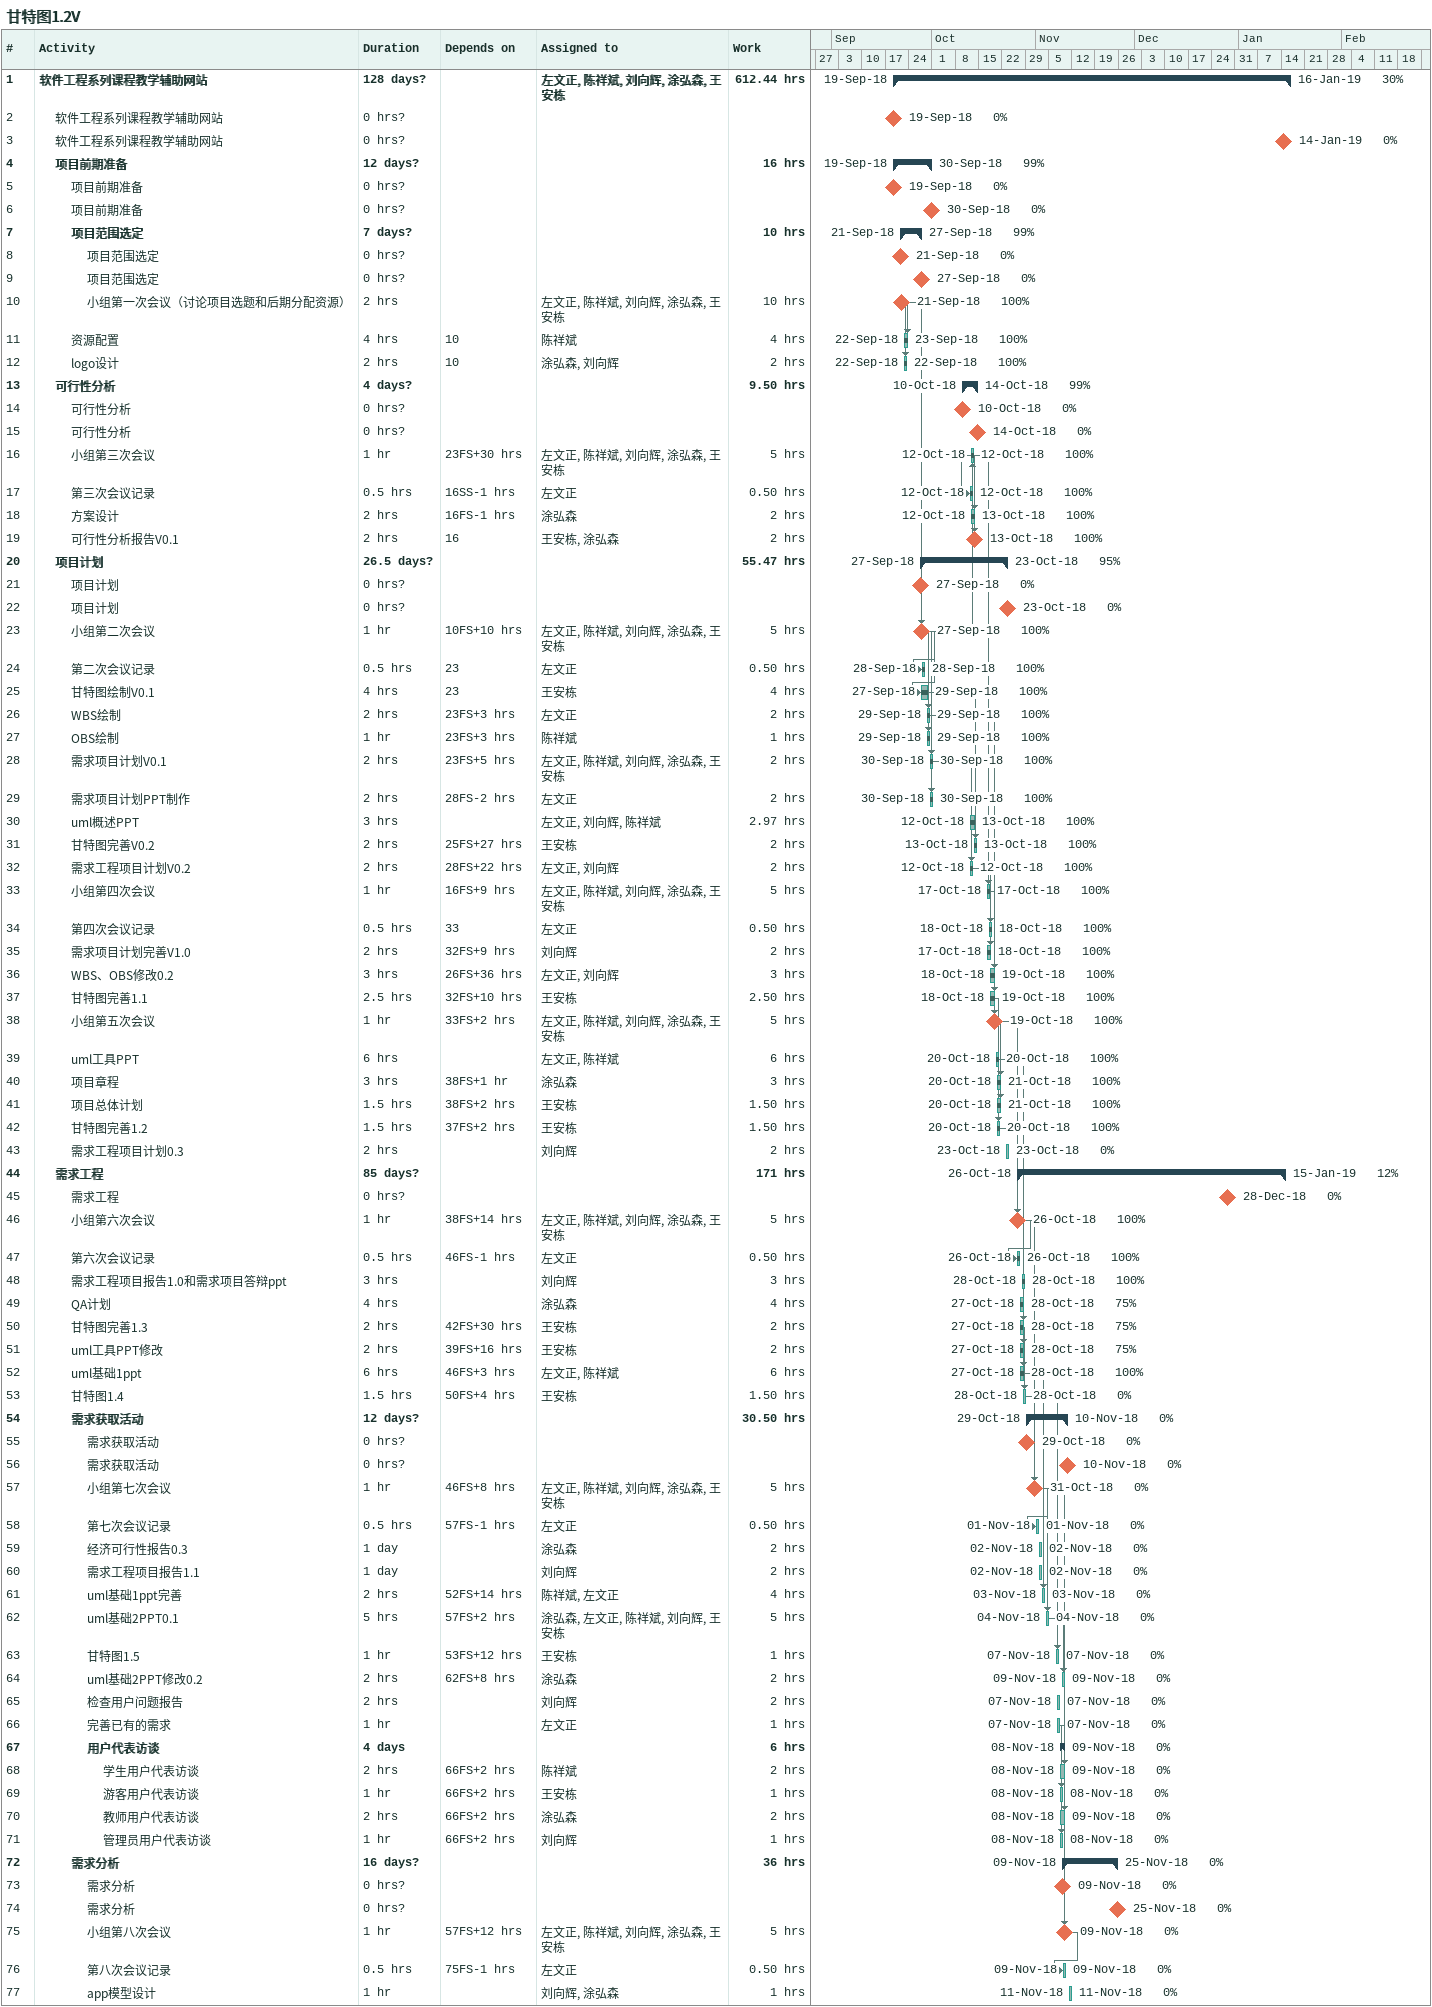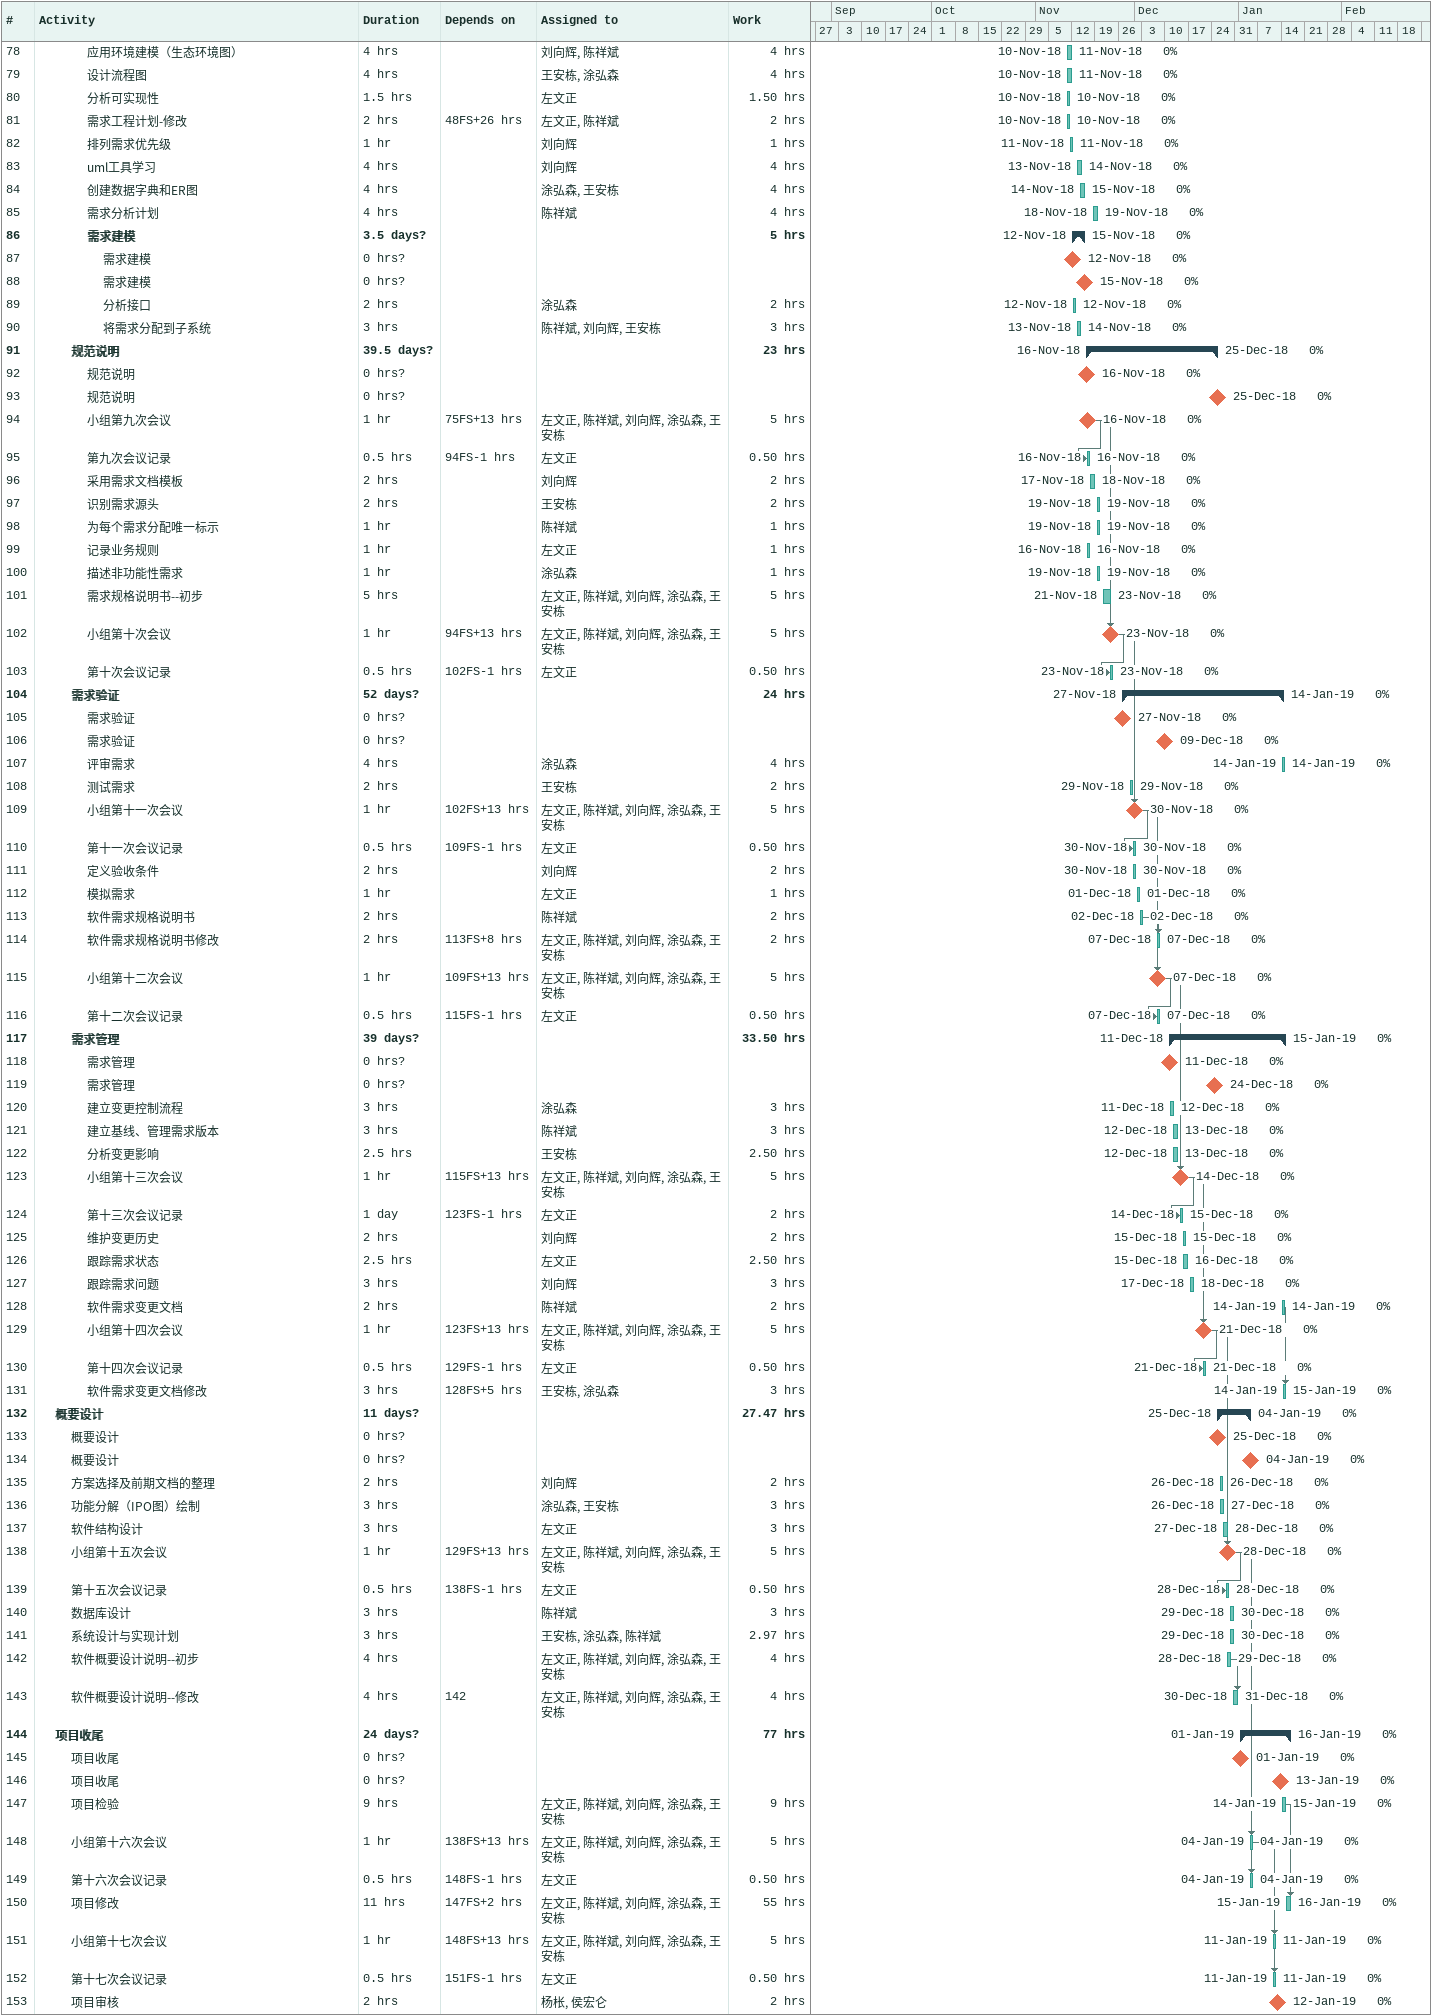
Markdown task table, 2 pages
甘特图1.2V

| ID | Level | Task | Duration | Start | Finish | Predecessors | Resources | % complete | Work (h) |
|---|---|---|---|---|---|---|---|---|---|
| 1 | 1 | **软件工程系列课程教学辅助网站** | 128d? | 2018-09-19 | 2019-01-16 |  | 左文正, 陈祥斌, 刘向辉, 涂弘森, 王安栋 | 30 | 612.44 |
| 2 | 2 | 软件工程系列课程教学辅助网站 | 0h? | 2018-09-19 | 2018-09-19 |  |  | 0 |  |
| 3 | 2 | 软件工程系列课程教学辅助网站 | 0h? | 2019-01-14 | 2019-01-14 |  |  | 0 |  |
| 4 | 2 | **项目前期准备** | 12d? | 2018-09-19 | 2018-09-30 |  |  | 99 | 16 |
| 5 | 3 | 项目前期准备 | 0h? | 2018-09-19 | 2018-09-19 |  |  | 0 |  |
| 6 | 3 | 项目前期准备 | 0h? | 2018-09-30 | 2018-09-30 |  |  | 0 |  |
| 7 | 3 | **项目范围选定** | 7d? | 2018-09-21 | 2018-09-27 |  |  | 99 | 10 |
| 8 | 4 | 项目范围选定 | 0h? | 2018-09-21 | 2018-09-21 |  |  | 0 |  |
| 9 | 4 | 项目范围选定 | 0h? | 2018-09-27 | 2018-09-27 |  |  | 0 |  |
| 10 | 4 | 小组第一次会议（讨论项目选题和后期分配资源） | 2h | 2018-09-21 | 2018-09-21 |  | 左文正, 陈祥斌, 刘向辉, 涂弘森, 王安栋 | 100 | 10 |
| 11 | 3 | 资源配置 | 4h | 2018-09-22 | 2018-09-23 | 10 | 陈祥斌 | 100 | 4 |
| 12 | 3 | logo设计 | 2h | 2018-09-22 | 2018-09-22 | 10 | 涂弘森, 刘向辉 | 100 | 2 |
| 13 | 2 | **可行性分析** | 4d? | 2018-10-10 | 2018-10-14 |  |  | 99 | 9.50 |
| 14 | 3 | 可行性分析 | 0h? | 2018-10-10 | 2018-10-10 |  |  | 0 |  |
| 15 | 3 | 可行性分析 | 0h? | 2018-10-14 | 2018-10-14 |  |  | 0 |  |
| 16 | 3 | 小组第三次会议 | 1h | 2018-10-12 | 2018-10-12 | 23FS+30h | 左文正, 陈祥斌, 刘向辉, 涂弘森, 王安栋 | 100 | 5 |
| 17 | 3 | 第三次会议记录 | 0.5h | 2018-10-12 | 2018-10-12 | 16SS-1h | 左文正 | 100 | 0.50 |
| 18 | 3 | 方案设计 | 2h | 2018-10-12 | 2018-10-13 | 16FS-1h | 涂弘森 | 100 | 2 |
| 19 | 3 | 可行性分析报告V0.1 | 2h | 2018-10-13 | 2018-10-13 | 16 | 王安栋, 涂弘森 | 100 | 2 |
| 20 | 2 | **项目计划** | 26.5d? | 2018-09-27 | 2018-10-23 |  |  | 95 | 55.47 |
| 21 | 3 | 项目计划 | 0h? | 2018-09-27 | 2018-09-27 |  |  | 0 |  |
| 22 | 3 | 项目计划 | 0h? | 2018-10-23 | 2018-10-23 |  |  | 0 |  |
| 23 | 3 | 小组第二次会议 | 1h | 2018-09-27 | 2018-09-27 | 10FS+10h | 左文正, 陈祥斌, 刘向辉, 涂弘森, 王安栋 | 100 | 5 |
| 24 | 3 | 第二次会议记录 | 0.5h | 2018-09-28 | 2018-09-28 | 23 | 左文正 | 100 | 0.50 |
| 25 | 3 | 甘特图绘制V0.1 | 4h | 2018-09-27 | 2018-09-29 | 23 | 王安栋 | 100 | 4 |
| 26 | 3 | WBS绘制 | 2h | 2018-09-29 | 2018-09-29 | 23FS+3h | 左文正 | 100 | 2 |
| 27 | 3 | OBS绘制 | 1h | 2018-09-29 | 2018-09-29 | 23FS+3h | 陈祥斌 | 100 | 1 |
| 28 | 3 | 需求项目计划V0.1 | 2h | 2018-09-30 | 2018-09-30 | 23FS+5h | 左文正, 陈祥斌, 刘向辉, 涂弘森, 王安栋 | 100 | 2 |
| 29 | 3 | 需求项目计划PPT制作 | 2h | 2018-09-30 | 2018-09-30 | 28FS-2h | 左文正 | 100 | 2 |
| 30 | 3 | uml概述PPT | 3h | 2018-10-12 | 2018-10-13 |  | 左文正, 刘向辉, 陈祥斌 | 100 | 2.97 |
| 31 | 3 | 甘特图完善V0.2 | 2h | 2018-10-13 | 2018-10-13 | 25FS+27h | 王安栋 | 100 | 2 |
| 32 | 3 | 需求工程项目计划V0.2 | 2h | 2018-10-12 | 2018-10-12 | 28FS+22h | 左文正, 刘向辉 | 100 | 2 |
| 33 | 3 | 小组第四次会议 | 1h | 2018-10-17 | 2018-10-17 | 16FS+9h | 左文正, 陈祥斌, 刘向辉, 涂弘森, 王安栋 | 100 | 5 |
| 34 | 3 | 第四次会议记录 | 0.5h | 2018-10-18 | 2018-10-18 | 33 | 左文正 | 100 | 0.50 |
| 35 | 3 | 需求项目计划完善V1.0 | 2h | 2018-10-17 | 2018-10-18 | 32FS+9h | 刘向辉 | 100 | 2 |
| 36 | 3 | WBS、OBS修改0.2 | 3h | 2018-10-18 | 2018-10-19 | 26FS+36h | 左文正, 刘向辉 | 100 | 3 |
| 37 | 3 | 甘特图完善1.1 | 2.5h | 2018-10-18 | 2018-10-19 | 32FS+10h | 王安栋 | 100 | 2.50 |
| 38 | 3 | 小组第五次会议 | 1h | 2018-10-19 | 2018-10-19 | 33FS+2h | 左文正, 陈祥斌, 刘向辉, 涂弘森, 王安栋 | 100 | 5 |
| 39 | 3 | uml工具PPT | 6h | 2018-10-20 | 2018-10-20 |  | 左文正, 陈祥斌 | 100 | 6 |
| 40 | 3 | 项目章程 | 3h | 2018-10-20 | 2018-10-21 | 38FS+1h | 涂弘森 | 100 | 3 |
| 41 | 3 | 项目总体计划 | 1.5h | 2018-10-20 | 2018-10-21 | 38FS+2h | 王安栋 | 100 | 1.50 |
| 42 | 3 | 甘特图完善1.2 | 1.5h | 2018-10-20 | 2018-10-20 | 37FS+2h | 王安栋 | 100 | 1.50 |
| 43 | 3 | 需求工程项目计划0.3 | 2h | 2018-10-23 | 2018-10-23 |  | 刘向辉 | 0 | 2 |
| 44 | 2 | **需求工程** | 85d? | 2018-10-26 | 2019-01-15 |  |  | 12 | 171 |
| 45 | 3 | 需求工程 | 0h? | 2018-12-28 | 2018-12-28 |  |  | 0 |  |
| 46 | 3 | 小组第六次会议 | 1h | 2018-10-26 | 2018-10-26 | 38FS+14h | 左文正, 陈祥斌, 刘向辉, 涂弘森, 王安栋 | 100 | 5 |
| 47 | 3 | 第六次会议记录 | 0.5h | 2018-10-26 | 2018-10-26 | 46FS-1h | 左文正 | 100 | 0.50 |
| 48 | 3 | 需求工程项目报告1.0和需求项目答辩ppt | 3h | 2018-10-28 | 2018-10-28 |  | 刘向辉 | 100 | 3 |
| 49 | 3 | QA计划 | 4h | 2018-10-27 | 2018-10-28 |  | 涂弘森 | 75 | 4 |
| 50 | 3 | 甘特图完善1.3 | 2h | 2018-10-27 | 2018-10-28 | 42FS+30h | 王安栋 | 75 | 2 |
| 51 | 3 | uml工具PPT修改 | 2h | 2018-10-27 | 2018-10-28 | 39FS+16h | 王安栋 | 75 | 2 |
| 52 | 3 | uml基础1ppt | 6h | 2018-10-27 | 2018-10-28 | 46FS+3h | 左文正, 陈祥斌 | 100 | 6 |
| 53 | 3 | 甘特图1.4 | 1.5h | 2018-10-28 | 2018-10-28 | 50FS+4h | 王安栋 | 0 | 1.50 |
| 54 | 3 | **需求获取活动** | 12d? | 2018-10-29 | 2018-11-10 |  |  | 0 | 30.50 |
| 55 | 4 | 需求获取活动 | 0h? | 2018-10-29 | 2018-10-29 |  |  | 0 |  |
| 56 | 4 | 需求获取活动 | 0h? | 2018-11-10 | 2018-11-10 |  |  | 0 |  |
| 57 | 4 | 小组第七次会议 | 1h | 2018-10-31 | 2018-10-31 | 46FS+8h | 左文正, 陈祥斌, 刘向辉, 涂弘森, 王安栋 | 0 | 5 |
| 58 | 4 | 第七次会议记录 | 0.5h | 2018-11-01 | 2018-11-01 | 57FS-1h | 左文正 | 0 | 0.50 |
| 59 | 4 | 经济可行性报告0.3 | 1d | 2018-11-02 | 2018-11-02 |  | 涂弘森 | 0 | 2 |
| 60 | 4 | 需求工程项目报告1.1 | 1d | 2018-11-02 | 2018-11-02 |  | 刘向辉 | 0 | 2 |
| 61 | 4 | uml基础1ppt完善 | 2h | 2018-11-03 | 2018-11-03 | 52FS+14h | 陈祥斌, 左文正 | 0 | 4 |
| 62 | 4 | uml基础2PPT0.1 | 5h | 2018-11-04 | 2018-11-04 | 57FS+2h | 涂弘森, 左文正, 陈祥斌, 刘向辉, 王安栋 | 0 | 5 |
| 63 | 4 | 甘特图1.5 | 1h | 2018-11-07 | 2018-11-07 | 53FS+12h | 王安栋 | 0 | 1 |
| 64 | 4 | uml基础2PPT修改0.2 | 2h | 2018-11-09 | 2018-11-09 | 62FS+8h | 涂弘森 | 0 | 2 |
| 65 | 4 | 检查用户问题报告 | 2h | 2018-11-07 | 2018-11-07 |  | 刘向辉 | 0 | 2 |
| 66 | 4 | 完善已有的需求 | 1h | 2018-11-07 | 2018-11-07 |  | 左文正 | 0 | 1 |
| 67 | 4 | **用户代表访谈** | 4d | 2018-11-08 | 2018-11-09 |  |  | 0 | 6 |
| 68 | 5 | 学生用户代表访谈 | 2h | 2018-11-08 | 2018-11-09 | 66FS+2h | 陈祥斌 | 0 | 2 |
| 69 | 5 | 游客用户代表访谈 | 1h | 2018-11-08 | 2018-11-08 | 66FS+2h | 王安栋 | 0 | 1 |
| 70 | 5 | 教师用户代表访谈 | 2h | 2018-11-08 | 2018-11-09 | 66FS+2h | 涂弘森 | 0 | 2 |
| 71 | 5 | 管理员用户代表访谈 | 1h | 2018-11-08 | 2018-11-08 | 66FS+2h | 刘向辉 | 0 | 1 |
| 72 | 3 | **需求分析** | 16d? | 2018-11-09 | 2018-11-25 |  |  | 0 | 36 |
| 73 | 4 | 需求分析 | 0h? | 2018-11-09 | 2018-11-09 |  |  | 0 |  |
| 74 | 4 | 需求分析 | 0h? | 2018-11-25 | 2018-11-25 |  |  | 0 |  |
| 75 | 4 | 小组第八次会议 | 1h | 2018-11-09 | 2018-11-09 | 57FS+12h | 左文正, 陈祥斌, 刘向辉, 涂弘森, 王安栋 | 0 | 5 |
| 76 | 4 | 第八次会议记录 | 0.5h | 2018-11-09 | 2018-11-09 | 75FS-1h | 左文正 | 0 | 0.50 |
| 77 | 4 | app模型设计 | 1h | 2018-11-11 | 2018-11-11 |  | 刘向辉, 涂弘森 | 0 | 1 |
| 78 | 4 | 应用环境建模（生态环境图） | 4h | 2018-11-10 | 2018-11-11 |  | 刘向辉, 陈祥斌 | 0 | 4 |
| 79 | 4 | 设计流程图 | 4h | 2018-11-10 | 2018-11-11 |  | 王安栋, 涂弘森 | 0 | 4 |
| 80 | 4 | 分析可实现性 | 1.5h | 2018-11-10 | 2018-11-10 |  | 左文正 | 0 | 1.50 |
| 81 | 4 | 需求工程计划-修改 | 2h | 2018-11-10 | 2018-11-10 | 48FS+26h | 左文正, 陈祥斌 | 0 | 2 |
| 82 | 4 | 排列需求优先级 | 1h | 2018-11-11 | 2018-11-11 |  | 刘向辉 | 0 | 1 |
| 83 | 4 | uml工具学习 | 4h | 2018-11-13 | 2018-11-14 |  | 刘向辉 | 0 | 4 |
| 84 | 4 | 创建数据字典和ER图 | 4h | 2018-11-14 | 2018-11-15 |  | 涂弘森, 王安栋 | 0 | 4 |
| 85 | 4 | 需求分析计划 | 4h | 2018-11-18 | 2018-11-19 |  | 陈祥斌 | 0 | 4 |
| 86 | 4 | **需求建模** | 3.5d? | 2018-11-12 | 2018-11-15 |  |  | 0 | 5 |
| 87 | 5 | 需求建模 | 0h? | 2018-11-12 | 2018-11-12 |  |  | 0 |  |
| 88 | 5 | 需求建模 | 0h? | 2018-11-15 | 2018-11-15 |  |  | 0 |  |
| 89 | 5 | 分析接口 | 2h | 2018-11-12 | 2018-11-12 |  | 涂弘森 | 0 | 2 |
| 90 | 5 | 将需求分配到子系统 | 3h | 2018-11-13 | 2018-11-14 |  | 陈祥斌, 刘向辉, 王安栋 | 0 | 3 |
| 91 | 3 | **规范说明** | 39.5d? | 2018-11-16 | 2018-12-25 |  |  | 0 | 23 |
| 92 | 4 | 规范说明 | 0h? | 2018-11-16 | 2018-11-16 |  |  | 0 |  |
| 93 | 4 | 规范说明 | 0h? | 2018-12-25 | 2018-12-25 |  |  | 0 |  |
| 94 | 4 | 小组第九次会议 | 1h | 2018-11-16 | 2018-11-16 | 75FS+13h | 左文正, 陈祥斌, 刘向辉, 涂弘森, 王安栋 | 0 | 5 |
| 95 | 4 | 第九次会议记录 | 0.5h | 2018-11-16 | 2018-11-16 | 94FS-1h | 左文正 | 0 | 0.50 |
| 96 | 4 | 采用需求文档模板 | 2h | 2018-11-17 | 2018-11-18 |  | 刘向辉 | 0 | 2 |
| 97 | 4 | 识别需求源头 | 2h | 2018-11-19 | 2018-11-19 |  | 王安栋 | 0 | 2 |
| 98 | 4 | 为每个需求分配唯一标示 | 1h | 2018-11-19 | 2018-11-19 |  | 陈祥斌 | 0 | 1 |
| 99 | 4 | 记录业务规则 | 1h | 2018-11-16 | 2018-11-16 |  | 左文正 | 0 | 1 |
| 100 | 4 | 描述非功能性需求 | 1h | 2018-11-19 | 2018-11-19 |  | 涂弘森 | 0 | 1 |
| 101 | 4 | 需求规格说明书--初步 | 5h | 2018-11-21 | 2018-11-23 |  | 左文正, 陈祥斌, 刘向辉, 涂弘森, 王安栋 | 0 | 5 |
| 102 | 4 | 小组第十次会议 | 1h | 2018-11-23 | 2018-11-23 | 94FS+13h | 左文正, 陈祥斌, 刘向辉, 涂弘森, 王安栋 | 0 | 5 |
| 103 | 4 | 第十次会议记录 | 0.5h | 2018-11-23 | 2018-11-23 | 102FS-1h | 左文正 | 0 | 0.50 |
| 104 | 3 | **需求验证** | 52d? | 2018-11-27 | 2019-01-14 |  |  | 0 | 24 |
| 105 | 4 | 需求验证 | 0h? | 2018-11-27 | 2018-11-27 |  |  | 0 |  |
| 106 | 4 | 需求验证 | 0h? | 2018-12-09 | 2018-12-09 |  |  | 0 |  |
| 107 | 4 | 评审需求 | 4h | 2019-01-14 | 2019-01-14 |  | 涂弘森 | 0 | 4 |
| 108 | 4 | 测试需求 | 2h | 2018-11-29 | 2018-11-29 |  | 王安栋 | 0 | 2 |
| 109 | 4 | 小组第十一次会议 | 1h | 2018-11-30 | 2018-11-30 | 102FS+13h | 左文正, 陈祥斌, 刘向辉, 涂弘森, 王安栋 | 0 | 5 |
| 110 | 4 | 第十一次会议记录 | 0.5h | 2018-11-30 | 2018-11-30 | 109FS-1h | 左文正 | 0 | 0.50 |
| 111 | 4 | 定义验收条件 | 2h | 2018-11-30 | 2018-11-30 |  | 刘向辉 | 0 | 2 |
| 112 | 4 | 模拟需求 | 1h | 2018-12-01 | 2018-12-01 |  | 左文正 | 0 | 1 |
| 113 | 4 | 软件需求规格说明书 | 2h | 2018-12-02 | 2018-12-02 |  | 陈祥斌 | 0 | 2 |
| 114 | 4 | 软件需求规格说明书修改 | 2h | 2018-12-07 | 2018-12-07 | 113FS+8h | 左文正, 陈祥斌, 刘向辉, 涂弘森, 王安栋 | 0 | 2 |
| 115 | 4 | 小组第十二次会议 | 1h | 2018-12-07 | 2018-12-07 | 109FS+13h | 左文正, 陈祥斌, 刘向辉, 涂弘森, 王安栋 | 0 | 5 |
| 116 | 4 | 第十二次会议记录 | 0.5h | 2018-12-07 | 2018-12-07 | 115FS-1h | 左文正 | 0 | 0.50 |
| 117 | 3 | **需求管理** | 39d? | 2018-12-11 | 2019-01-15 |  |  | 0 | 33.50 |
| 118 | 4 | 需求管理 | 0h? | 2018-12-11 | 2018-12-11 |  |  | 0 |  |
| 119 | 4 | 需求管理 | 0h? | 2018-12-24 | 2018-12-24 |  |  | 0 |  |
| 120 | 4 | 建立变更控制流程 | 3h | 2018-12-11 | 2018-12-12 |  | 涂弘森 | 0 | 3 |
| 121 | 4 | 建立基线、管理需求版本 | 3h | 2018-12-12 | 2018-12-13 |  | 陈祥斌 | 0 | 3 |
| 122 | 4 | 分析变更影响 | 2.5h | 2018-12-12 | 2018-12-13 |  | 王安栋 | 0 | 2.50 |
| 123 | 4 | 小组第十三次会议 | 1h | 2018-12-14 | 2018-12-14 | 115FS+13h | 左文正, 陈祥斌, 刘向辉, 涂弘森, 王安栋 | 0 | 5 |
| 124 | 4 | 第十三次会议记录 | 1d | 2018-12-14 | 2018-12-15 | 123FS-1h | 左文正 | 0 | 2 |
| 125 | 4 | 维护变更历史 | 2h | 2018-12-15 | 2018-12-15 |  | 刘向辉 | 0 | 2 |
| 126 | 4 | 跟踪需求状态 | 2.5h | 2018-12-15 | 2018-12-16 |  | 左文正 | 0 | 2.50 |
| 127 | 4 | 跟踪需求问题 | 3h | 2018-12-17 | 2018-12-18 |  | 刘向辉 | 0 | 3 |
| 128 | 4 | 软件需求变更文档 | 2h | 2019-01-14 | 2019-01-14 |  | 陈祥斌 | 0 | 2 |
| 129 | 4 | 小组第十四次会议 | 1h | 2018-12-21 | 2018-12-21 | 123FS+13h | 左文正, 陈祥斌, 刘向辉, 涂弘森, 王安栋 | 0 | 5 |
| 130 | 4 | 第十四次会议记录 | 0.5h | 2018-12-21 | 2018-12-21 | 129FS-1h | 左文正 | 0 | 0.50 |
| 131 | 4 | 软件需求变更文档修改 | 3h | 2019-01-14 | 2019-01-15 | 128FS+5h | 王安栋, 涂弘森 | 0 | 3 |
| 132 | 2 | **概要设计** | 11d? | 2018-12-25 | 2019-01-04 |  |  | 0 | 27.47 |
| 133 | 3 | 概要设计 | 0h? | 2018-12-25 | 2018-12-25 |  |  | 0 |  |
| 134 | 3 | 概要设计 | 0h? | 2019-01-04 | 2019-01-04 |  |  | 0 |  |
| 135 | 3 | 方案选择及前期文档的整理 | 2h | 2018-12-26 | 2018-12-26 |  | 刘向辉 | 0 | 2 |
| 136 | 3 | 功能分解（IPO图）绘制 | 3h | 2018-12-26 | 2018-12-27 |  | 涂弘森, 王安栋 | 0 | 3 |
| 137 | 3 | 软件结构设计 | 3h | 2018-12-27 | 2018-12-28 |  | 左文正 | 0 | 3 |
| 138 | 3 | 小组第十五次会议 | 1h | 2018-12-28 | 2018-12-28 | 129FS+13h | 左文正, 陈祥斌, 刘向辉, 涂弘森, 王安栋 | 0 | 5 |
| 139 | 3 | 第十五次会议记录 | 0.5h | 2018-12-28 | 2018-12-28 | 138FS-1h | 左文正 | 0 | 0.50 |
| 140 | 3 | 数据库设计 | 3h | 2018-12-29 | 2018-12-30 |  | 陈祥斌 | 0 | 3 |
| 141 | 3 | 系统设计与实现计划 | 3h | 2018-12-29 | 2018-12-30 |  | 王安栋, 涂弘森, 陈祥斌 | 0 | 2.97 |
| 142 | 3 | 软件概要设计说明--初步 | 4h | 2018-12-28 | 2018-12-29 |  | 左文正, 陈祥斌, 刘向辉, 涂弘森, 王安栋 | 0 | 4 |
| 143 | 3 | 软件概要设计说明--修改 | 4h | 2018-12-30 | 2018-12-31 | 142 | 左文正, 陈祥斌, 刘向辉, 涂弘森, 王安栋 | 0 | 4 |
| 144 | 2 | **项目收尾** | 24d? | 2019-01-01 | 2019-01-16 |  |  | 0 | 77 |
| 145 | 3 | 项目收尾 | 0h? | 2019-01-01 | 2019-01-01 |  |  | 0 |  |
| 146 | 3 | 项目收尾 | 0h? | 2019-01-13 | 2019-01-13 |  |  | 0 |  |
| 147 | 3 | 项目检验 | 9h | 2019-01-14 | 2019-01-15 |  | 左文正, 陈祥斌, 刘向辉, 涂弘森, 王安栋 | 0 | 9 |
| 148 | 3 | 小组第十六次会议 | 1h | 2019-01-04 | 2019-01-04 | 138FS+13h | 左文正, 陈祥斌, 刘向辉, 涂弘森, 王安栋 | 0 | 5 |
| 149 | 3 | 第十六次会议记录 | 0.5h | 2019-01-04 | 2019-01-04 | 148FS-1h | 左文正 | 0 | 0.50 |
| 150 | 3 | 项目修改 | 11h | 2019-01-15 | 2019-01-16 | 147FS+2h | 左文正, 陈祥斌, 刘向辉, 涂弘森, 王安栋 | 0 | 55 |
| 151 | 3 | 小组第十七次会议 | 1h | 2019-01-11 | 2019-01-11 | 148FS+13h | 左文正, 陈祥斌, 刘向辉, 涂弘森, 王安栋 | 0 | 5 |
| 152 | 3 | 第十七次会议记录 | 0.5h | 2019-01-11 | 2019-01-11 | 151FS-1h | 左文正 | 0 | 0.50 |
| 153 | 3 | 项目审核 | 2h | 2019-01-12 | 2019-01-12 |  | 杨枨, 侯宏仑 | 0 | 2 |
